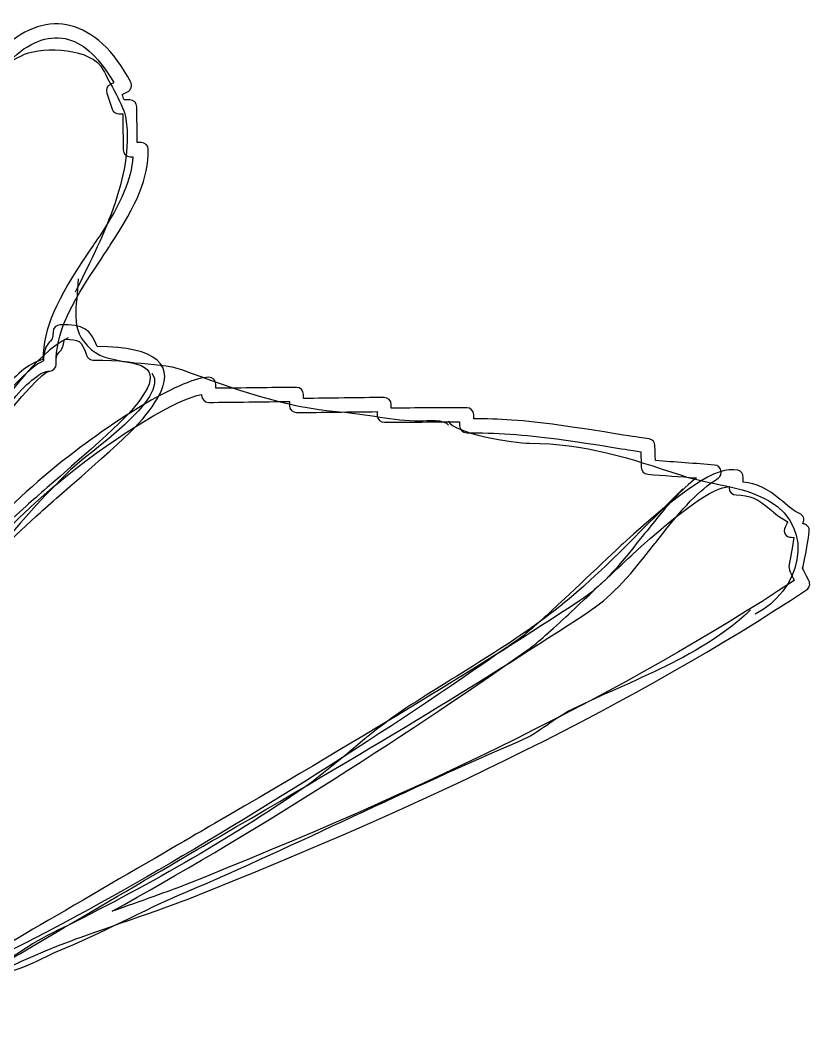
# Model space of a CAD drawing. Extents: x 25 to 279, y 7 to 272.
# Drawn here: x 99.72 to 114.68, y 79.04 to 97.92 of the extents above; entities that cross this region are included whole.
import ezdxf

# ---------------------------------------------------------------- set-up
doc = ezdxf.new("R2010")
doc.units = 0
doc.layers.get('0').update_dxf_attribs({"linetype": 'CONTINUOUS'})

msp = doc.modelspace()

# ---------------------------------------------------------------- linework, layer by layer
at = {"color": 7}
for points in [[(100.665756, 97.813283)], [(100.624217, 97.556902)], [(100.467319, 92.207292)], [(100.549869, 91.934506)], [(103.253646, 91.223306)], [(103.121354, 90.900779)], [(113.010156, 89.172785)]]:
    msp.add_lwpolyline(points, close=True, dxfattribs=at)
for points in [[(100.665756, 97.813283), (100.253271, 97.918588), (99.82544, 97.781533), (99.42539, 97.416408)], [(101.790235, 96.75495), (101.474323, 97.360581), (101.078242, 97.707715), (100.665756, 97.813283)], [(99.599221, 97.226173), (99.934183, 97.532031), (100.28899, 97.648183), (100.624217, 97.556902)], [(99.800304, 97.278031), (100.170721, 97.426198), (101.0666, 97.400533), (101.275356, 96.983021)], [(100.624217, 97.556902), (100.929546, 97.473823), (101.217677, 97.191512), (101.47591, 96.746483)], [(99.308708, 96.819244), (99.24415, 97.012919), (99.676744, 97.228819), (99.800304, 97.278031)], [(101.275356, 96.983021), (101.380925, 96.772148), (101.668792, 96.29484), (101.7016, 96.065446)], [(101.409765, 96.71341), (101.349969, 96.683777), (101.321658, 96.611017), (101.343619, 96.548046)], [(101.47591, 96.746483), (101.453421, 96.735371), (101.430402, 96.723729), (101.409765, 96.71341)], [(101.732292, 96.572917), (101.798702, 96.605725), (101.824367, 96.689069), (101.790235, 96.75495)], [(101.343619, 96.548046), (101.376427, 96.454383), (101.410029, 96.344317), (101.442837, 96.25039)], [(101.633073, 96.523175), (101.667204, 96.540108), (101.701335, 96.557571), (101.732292, 96.572917)], [(101.666146, 96.424221), (101.654769, 96.456765), (101.644715, 96.490102), (101.633073, 96.523175)], [(101.773567, 96.424221), (101.740229, 96.423956), (101.702923, 96.424221), (101.666146, 96.424221)], [(101.905858, 96.291929), (101.905329, 96.364954), (101.846592, 96.424485), (101.773567, 96.424221)], [(101.914325, 95.622004), (101.912738, 95.842931), (101.907181, 96.082379), (101.905858, 96.291929)], [(101.442837, 96.25039), (101.461623, 96.196944), (101.518508, 96.159108), (101.575129, 96.159638)], [(101.575129, 96.159638), (101.595767, 96.159638), (101.61905, 96.159373), (101.641275, 96.159638)], [(101.641275, 96.159638), (101.642862, 95.93871), (101.648154, 95.698998), (101.649742, 95.489712)], [(101.7016, 96.065446), (101.856646, 94.979596), (101.220058, 93.758279), (100.750952, 92.820331)], [(101.988673, 95.622004), (101.96539, 95.622004), (101.93946, 95.622269), (101.914325, 95.622004)], [(102.120965, 95.498179), (102.120435, 95.571204), (102.061698, 95.622533), (101.988673, 95.622004)], [(101.83151, 95.357421), (101.801083, 94.926944), (101.624871, 94.508108), (101.211327, 93.877342)], [(101.426433, 93.728646), (101.907975, 94.462865), (102.124404, 94.953931), (102.120965, 95.498179)], [(101.649742, 95.489712), (101.650006, 95.416687), (101.708744, 95.357156), (101.782033, 95.357421)], [(101.782033, 95.357421), (101.797379, 95.357685), (101.814842, 95.357421), (101.83151, 95.357421)], [(101.211327, 93.877342), (101.160263, 93.799554), (101.130365, 93.763306), (101.01289, 93.588152)], [(101.236198, 93.439192), (101.354202, 93.615404), (101.374575, 93.6498), (101.426433, 93.728646)], [(101.01289, 93.588152), (100.385827, 92.651262), (100.161196, 92.164958), (100.144792, 91.554035)], [(100.392971, 91.471485), (100.389267, 92.051717), (100.609929, 92.503625), (101.236198, 93.439192)], [(100.803604, 93.071156), (100.803604, 92.534581), (100.603844, 92.13506), (101.056546, 91.738979)], [(100.467319, 92.207292), (100.394294, 92.206762), (100.334498, 92.148025), (100.335027, 92.075)], [(101.16185, 91.802215), (101.03194, 92.125535), (100.917904, 92.210202), (100.467319, 92.207292)], [(100.618131, 91.964669), (100.017263, 91.670717), (99.357656, 90.689906), (98.914479, 90.16074)], [(100.335027, 92.075), (100.335556, 91.965198), (100.329206, 91.942973), (100.285285, 91.901433)], [(100.467319, 91.711198), (100.526321, 91.76729), (100.530025, 91.857512), (100.549869, 91.934506)], [(100.549869, 91.934506), (100.82239, 91.933713), (100.864987, 91.918631), (100.963413, 91.63685)], [(100.277083, 91.892967), (100.190035, 91.809888), (100.162519, 91.693471), (100.152994, 91.529429)], [(100.285285, 91.901433), (100.281052, 91.897465), (100.281846, 91.897465), (100.277083, 91.892967)], [(101.056546, 91.738979), (101.411352, 91.428358), (102.306438, 91.526519), (102.743, 91.367769)], [(102.286329, 90.818229), (102.6668, 91.450848), (102.279185, 91.79216), (101.16185, 91.802215)], [(100.144792, 91.554035), (99.917515, 91.499267), (99.677008, 91.319085), (99.392317, 90.975392)], [(100.392971, 91.471485), (100.391912, 91.622033), (100.412021, 91.658017), (100.459117, 91.702996)], [(100.459117, 91.702996), (100.462821, 91.7067), (100.462821, 91.707229), (100.467319, 91.711198)], [(100.963413, 91.63685), (100.981933, 91.583404), (101.030881, 91.545569), (101.087238, 91.545833)], [(101.087238, 91.545833), (102.101121, 91.552183), (102.313052, 91.366181), (102.063021, 90.950521)], [(100.152994, 91.529429), (99.7204, 91.34766), (98.607563, 89.965212), (96.977994, 87.6681)], [(100.268881, 91.339194), (100.341906, 91.339723), (100.393235, 91.39846), (100.392971, 91.471485)], [(100.268881, 91.339194), (100.341906, 91.339723), (100.393235, 91.39846), (100.392971, 91.471485)], [(102.743, 91.367769), (103.706083, 91.017725), (104.674988, 90.654981), (105.71136, 90.575342)], [(94.266015, 83.062762), (94.693052, 84.122154), (99.815385, 91.336283), (100.268881, 91.339194)], [(99.590754, 90.810027), (99.874652, 91.152663), (100.118333, 91.338135), (100.268881, 91.339194)], [(103.253646, 91.223306), (102.794858, 91.220396), (101.538088, 90.483531), (100.401173, 89.561458)], [(102.189756, 91.301887), (102.545885, 90.835692), (100.963942, 89.783973), (100.671312, 89.496371)], [(103.385937, 91.091015), (103.385408, 91.16404), (103.326671, 91.223835), (103.253646, 91.223306)], [(103.385937, 91.016667), (103.385673, 91.042331), (103.386202, 91.067467), (103.385937, 91.091015)], [(104.89909, 91.033071), (104.42575, 91.03016), (103.873035, 91.019842), (103.385937, 91.016667)], [(105.031381, 90.900779), (105.030852, 90.974069), (104.972115, 91.0336), (104.89909, 91.033071)], [(102.063021, 90.950521), (101.836538, 90.574019), (101.566663, 90.324517), (100.227342, 89.156381)], [(100.401173, 88.957944), (101.7778, 90.158623), (102.037621, 90.40495), (102.286329, 90.818229)], [(100.566537, 89.354819), (101.587829, 90.1827), (102.675002, 90.817965), (103.121354, 90.900779)], [(103.121354, 90.900779), (103.121354, 90.895752), (103.121354, 90.889402), (103.121354, 90.884375)], [(103.121354, 90.884375), (103.121883, 90.81135), (103.180621, 90.751554), (103.253646, 90.752083)], [(105.031381, 90.826431), (105.031117, 90.852096), (105.031381, 90.877496), (105.031381, 90.900779)], [(106.544533, 90.8431), (106.071194, 90.839925), (105.518479, 90.829606), (105.031381, 90.826431)], [(106.676825, 90.710808), (106.676296, 90.783833), (106.617558, 90.843365), (106.544533, 90.8431)], [(103.253646, 90.752083), (103.726985, 90.754994), (104.279435, 90.765577), (104.766798, 90.768487)], [(104.766798, 90.768487), (104.766798, 90.743881), (104.766533, 90.716894), (104.766798, 90.69414)], [(104.766798, 90.69414), (104.767327, 90.621115), (104.826065, 90.561583), (104.89909, 90.561848)], [(106.676825, 90.644663), (106.67656, 90.667417), (106.676825, 90.689906), (106.676825, 90.710808)], [(108.090494, 90.652865), (107.649433, 90.649954), (107.131644, 90.647573), (106.676825, 90.644663)], [(108.222785, 90.520573), (108.222256, 90.593598), (108.163519, 90.653394), (108.090494, 90.652865)], [(104.89909, 90.561848), (105.372165, 90.565023), (105.924879, 90.575342), (106.412242, 90.578517)], [(105.71136, 90.575342), (106.204808, 90.537242), (106.722069, 90.406537), (107.212077, 90.406537)], [(106.412242, 90.578517), (106.412242, 90.55391), (106.411977, 90.526658), (106.412242, 90.503904)], [(106.412242, 90.503904), (106.412506, 90.430879), (106.47971, 90.37955), (106.552735, 90.380079)], [(107.212077, 90.406537), (107.354688, 90.406537), (107.666631, 90.449929), (107.751827, 90.322135)], [(108.222785, 90.446225), (108.222785, 90.47189), (108.22305, 90.497025), (108.222785, 90.520573)], [(108.933985, 90.421354), (108.687658, 90.43961), (108.452179, 90.444373), (108.222785, 90.446225)], [(111.033983, 90.140367), (110.00105, 90.305467), (109.522948, 90.377698), (108.933985, 90.421354)], [(106.552735, 90.380079), (106.993531, 90.382725), (107.503383, 90.385371), (107.958202, 90.388281)], [(107.749181, 90.406273), (107.827498, 90.171058), (108.98505, 89.985585), (109.271594, 89.985585)], [(107.958202, 90.388281), (107.958467, 90.363675), (107.958202, 90.336423), (107.958202, 90.313933)], [(107.958202, 90.313933), (107.958731, 90.240908), (108.017469, 90.181112), (108.090494, 90.181642)], [(108.090494, 90.181642), (108.352431, 90.183229), (108.623894, 90.177937), (108.909115, 90.156771)], [(108.909115, 90.156771), (109.488288, 90.113908), (109.966919, 90.048027), (110.992708, 89.883985)], [(111.513673, 90.065754), (111.383498, 90.086127), (111.292217, 90.099092), (111.033983, 90.140367)], [(111.621094, 89.941929), (111.620565, 90.006752), (111.577702, 90.055965), (111.513673, 90.065754)], [(109.271594, 89.985585), (110.295531, 89.985585), (111.149606, 89.706715), (112.116129, 89.384717)], [(110.992708, 89.883985), (111.189029, 89.8525), (111.263377, 89.840594), (111.35651, 89.826042)], [(111.629296, 89.660677), (111.628767, 89.755133), (111.621623, 89.854881), (111.621094, 89.941929)], [(111.35651, 89.826042), (111.35704, 89.727352), (111.364183, 89.628133), (111.364713, 89.536587)], [(112.737371, 89.577863), (112.389973, 89.604056), (111.989129, 89.63369), (111.629296, 89.660677)], [(100.671312, 89.496371), (98.924798, 87.779225), (97.56775, 85.690604), (96.141381, 83.69935)], [(100.401173, 89.561458), (99.113975, 88.517677), (98.29509, 87.50009), (98.234765, 86.742058)], [(113.175521, 89.478908), (112.779175, 89.572571), (112.117717, 89.107433), (111.017579, 88.098048)], [(111.364713, 89.536587), (111.365242, 89.467796), (111.42001, 89.409323), (111.488802, 89.404296)], [(112.803517, 89.329948), (112.908821, 89.399269), (112.863313, 89.568602), (112.737371, 89.577863)], [(113.27474, 89.346617), (113.274475, 89.407471), (113.234787, 89.464621), (113.175521, 89.478908)], [(98.474742, 86.64284), (98.470508, 87.297419), (99.2886, 88.31871), (100.566537, 89.354819)], [(112.398175, 89.33815), (112.117452, 89.108756), (111.860542, 88.843115), (111.472133, 88.345962)], [(111.488802, 89.404296), (111.773758, 89.383129), (112.091258, 89.361169), (112.398175, 89.33815)], [(111.679038, 88.180598), (112.167194, 88.805544), (112.429131, 89.083356), (112.803517, 89.329948)], [(112.116129, 89.384717), (112.672548, 89.199244), (113.236375, 89.202419), (113.758662, 88.903969)], [(113.27474, 89.2556), (113.274475, 89.287085), (113.275004, 89.317777), (113.27474, 89.346617)], [(100.227342, 89.156381), (100.07256, 89.021179), (99.948735, 88.914552), (99.830467, 88.808983)], [(112.14444, 89.129923), (111.451496, 88.448885), (110.744794, 87.687679), (110.011633, 87.069877)], [(111.199348, 87.89961), (112.124596, 88.748394), (112.71594, 89.159292), (113.010156, 89.172785)], [(113.010156, 89.172785), (113.010156, 89.164583), (113.010156, 89.155852), (113.010156, 89.148179)], [(113.010156, 89.148179), (113.010685, 89.07489), (113.069423, 89.015358), (113.142448, 89.015887)], [(113.969271, 88.933073), (113.719769, 89.143946), (113.527152, 89.230465), (113.27474, 89.2556)], [(100.0125, 88.610546), (100.12971, 88.715321), (100.246921, 88.823271), (100.401173, 88.957944)], [(113.142448, 89.015887), (113.402533, 89.017475), (113.544615, 88.946831), (113.795704, 88.734635)], [(113.758662, 88.903969), (114.675708, 88.379829), (114.3254, 87.194231), (113.498313, 86.780423)], [(114.010546, 88.9), (113.987792, 88.919315), (113.99229, 88.913494), (113.969271, 88.933073)], [(114.333073, 88.66849), (114.229092, 88.718231), (114.148923, 88.783054), (114.010546, 88.9)], [(99.830467, 88.808983), (98.787479, 87.876856), (98.289269, 87.263288), (98.234765, 86.742058)], [(113.795704, 88.734635), (113.818194, 88.715321), (113.822163, 88.71294), (113.845181, 88.69336)], [(98.474742, 86.64284), (98.471831, 87.072258), (98.973217, 87.681594), (100.0125, 88.610546)], [(113.845181, 88.69336), (113.952337, 88.602873), (114.028537, 88.560804), (114.109765, 88.511327)], [(114.399219, 88.494923), (114.432556, 88.561069), (114.400013, 88.636475), (114.333073, 88.66849)], [(111.472133, 88.345962), (111.430329, 88.292517), (111.423185, 88.291987), (111.381381, 88.238542)], [(114.060288, 88.412108), (114.015573, 88.323738), (114.076956, 88.221344), (114.17591, 88.222138)], [(114.109765, 88.511327), (114.092302, 88.476931), (114.076162, 88.443594), (114.060288, 88.412108)], [(114.391017, 87.6681), (114.372231, 87.550096), (114.475683, 88.01444), (114.514842, 88.33776)], [(114.391017, 88.478254), (114.393662, 88.483546), (114.396573, 88.489896), (114.399219, 88.494923)], [(114.514842, 88.33776), (114.524102, 88.412373), (114.463777, 88.471375), (114.391017, 88.478254)], [(111.381381, 88.238542), (110.883435, 87.60169), (110.609063, 87.296096), (110.20716, 87.031512)], [(111.596223, 88.073177), (111.638292, 88.126888), (111.637233, 88.127152), (111.679038, 88.180598)], [(114.17591, 88.222138), (114.191521, 88.222138), (114.208983, 88.221873), (114.225652, 88.222138)], [(114.225652, 88.222138), (114.209513, 88.113923), (114.194167, 87.998565), (114.17591, 87.916015)], [(111.017579, 88.098048), (110.925504, 88.013646), (109.930142, 87.073846), (109.76901, 86.923827)], [(110.347654, 86.808204), (110.780777, 87.093425), (111.081608, 87.414629), (111.596223, 88.073177)], [(109.950779, 86.733592), (110.113233, 86.884669), (111.108067, 87.815738), (111.199348, 87.89961)], [(114.17591, 87.916015), (114.168238, 87.88109), (114.139663, 87.740596), (114.134635, 87.709375)], [(114.134635, 87.709375), (114.121406, 87.62656), (114.177233, 87.527606), (114.233854, 87.411719)], [(114.50664, 87.411719), (114.373819, 87.666513), (114.386254, 87.638731), (114.391017, 87.6681)], [(114.233854, 87.411719), (111.034248, 85.314631), (107.351248, 83.509379), (102.74935, 81.681902)], [(114.465365, 87.238152), (114.521985, 87.275458), (114.538125, 87.351658), (114.50664, 87.411719)], [(102.848569, 81.433723), (107.503912, 83.282367), (111.230304, 85.107198), (114.465365, 87.238152)], [(110.20716, 87.031512), (108.30851, 85.780827), (106.415152, 84.635975), (103.361067, 82.855858)], [(110.011633, 87.069877), (109.091148, 86.294383), (107.954233, 85.6742), (106.951198, 85.017769)], [(109.76901, 86.923827), (109.443044, 86.620879), (109.228731, 86.429056), (109.074479, 86.320313)], [(113.414704, 86.864825), (112.532319, 85.997521), (111.175006, 85.537675), (110.077515, 85.000571)], [(103.493358, 82.63255), (106.551412, 84.415048), (108.443977, 85.554079), (110.347654, 86.808204)], [(109.223175, 86.105471), (109.390392, 86.22321), (109.616346, 86.422706), (109.950779, 86.733592)], [(109.074479, 86.320313), (104.70171, 83.235535), (98.35859, 79.459667), (96.738281, 79.449348)], [(101.442837, 81.210679), (103.919338, 82.583602), (106.820494, 84.410285), (109.223175, 86.105471)], [(106.951198, 85.017769), (106.239469, 84.552102), (105.628017, 83.926627), (104.924754, 83.448525)], [(110.077515, 85.000571), (109.736996, 84.833883), (109.453363, 84.557129), (109.098556, 84.405787)], [(109.098556, 84.405787), (106.990356, 83.508321), (104.934544, 82.46454), (102.821317, 81.564692)], [(104.924754, 83.448525), (103.47034, 82.459777), (101.872521, 81.562046), (100.291371, 80.78814)], [(103.361067, 82.855858), (103.013669, 82.653452), (99.874652, 80.82915), (99.235154, 80.449737)], [(99.375912, 80.218492), (100.014617, 80.59711), (103.14596, 82.430144), (103.493358, 82.63255)], [(102.821317, 81.564692), (101.998727, 81.214383), (101.2444, 80.796606), (100.427896, 80.462437)], [(102.74935, 81.681902), (102.550383, 81.602792), (101.979677, 81.401179), (101.442837, 81.210679)], [(100.690363, 80.664844), (101.015271, 80.787081), (102.514665, 81.301167), (102.848569, 81.433723)], [(100.291371, 80.78814), (99.823323, 80.559275), (99.426713, 80.210554), (98.939615, 80.011058)], [(97.970181, 79.044271), (98.429233, 79.639054), (99.302094, 80.142556), (100.690363, 80.664844)], [(100.427896, 80.462437), (100.060919, 80.312154), (99.511379, 79.939092), (99.088575, 80.084083)]]:
    msp.add_open_spline(points, degree=3, dxfattribs=at)

doc.saveas('drawing.dxf')
